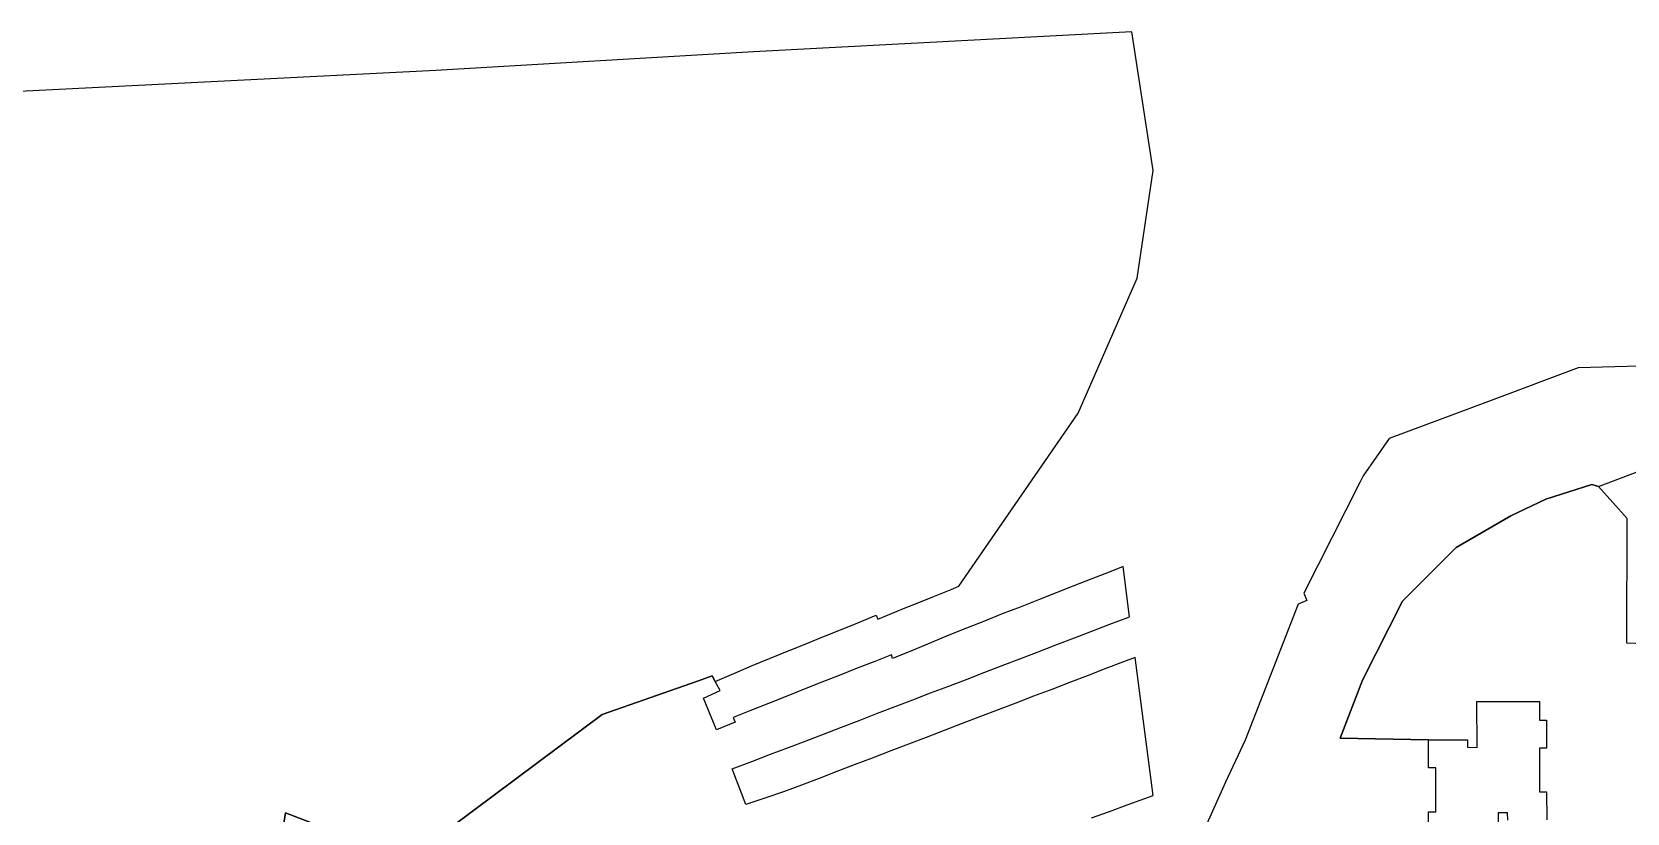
# Model space of a CAD drawing. Header units: metres. Extents: x -522 to 329, y -382 to 480.
# Drawn here: x -105 to 147.6, y 140.8 to 264.6 of the extents above; entities that cross this region are included whole.
import ezdxf

# ---------------------------------------------------------------- set-up
doc = ezdxf.new("R2010")
doc.units = ezdxf.units.M
doc.layers.add('NEIGHBOR_PLOTS', color=8, linetype='Continuous')

msp = doc.modelspace()

# ---------------------------------------------------------------- linework, layer by layer
at = {"layer": 'NEIGHBOR_PLOTS'}
for points in [[(-38.61, 138.57), (-14.68, 156.44), (0.4, 161.74), (2.75, 162.57), (3.23, 161.65), (6.15, 162.93), (8.96, 164.15), (11.83, 165.31), (14.65, 166.46), (17.44, 167.59), (19.97, 168.62), (20.25, 168.72), (23.04, 169.86), (25.8, 170.98), (28.68, 172.16), (28.96, 171.55), (32.03, 172.8), (33.04, 173.21), (34.91, 173.97), (37.69, 175.09), (40.59, 176.26), (41.8, 176.74), (60.68, 204.18), (70.03, 225.55), (72.56, 242.6), (69.2, 264.58), (9.26, 261.4), (-41, 258.47), (-106.95, 255.13)], [(199.95, 212.99), (139.84, 211.33), (125.66, 206.03), (109.92, 200.17), (105.82, 194.26), (105.27, 193.18), (96.4, 175.64), (96.88, 174.48), (95.51, 173.91)], [(116.15, 136.54), (116.15, 140.99), (117.31, 141), (117.31, 148.01), (116.16, 148.01), (116.16, 152.44), (102.14, 152.7), (105.7, 161.87), (112.04, 174.38), (120.54, 182.89), (129.21, 187.91), (134.75, 190.53), (142.01, 192.85), (143.08, 192.57), (151.59, 195.79)], [(151.61, 167.58), (147.57, 167.73), (147.6, 187.5), (143.08, 192.57), (142.01, 192.85), (134.75, 190.53), (129.21, 187.91), (120.54, 182.89), (112.04, 174.38), (105.7, 161.87), (102.14, 152.7), (116.16, 152.44), (117.31, 152.44), (122.35, 152.42), (122.35, 151.24), (123.85, 151.23), (123.83, 158.47), (133.72, 158.51), (133.72, 155.52), (134.86, 155.51), (134.85, 151.08), (133.71, 151.08), (133.72, 144.16), (134.86, 144.16), (134.87, 139.74)], [(62.77, 140.05), (65.64, 141.09), (68.46, 142.11), (71.26, 143.12), (72.56, 143.59), (69.68, 165.47), (67.86, 164.78), (65.05, 163.7), (62.24, 162.62), (59.45, 161.56), (56.49, 160.42), (53.61, 159.32), (50.81, 158.25), (48.03, 157.18), (45.22, 156.1), (42.32, 155), (39.44, 153.9), (36.62, 152.81), (33.83, 151.74), (31.01, 150.67), (28.08, 149.54), (25.19, 148.44), (22.45, 147.39), (19.65, 146.32), (16.88, 145.26), (14.04, 144.17), (11.21, 143.23), (8.07, 142.17), (5.89, 147.8), (9.02, 148.99), (11.99, 150.13), (14.81, 151.22), (17.59, 152.28), (20.37, 153.34), (23.2, 154.43), (25.98, 155.5), (28.92, 156.62), (31.72, 157.7), (34.52, 158.77), (37.32, 159.85), (40.2, 160.94), (43.08, 162.05), (45.89, 163.13), (48.66, 164.2), (51.46, 165.27), (54.33, 166.37), (57.28, 167.5), (60.08, 168.57), (62.87, 169.64), (65.69, 170.72), (68.53, 171.81), (68.83, 171.93), (67.79, 179.87), (65.57, 178.99), (62.85, 177.92), (60, 176.8), (57.19, 175.69), (54.39, 174.58), (51.49, 173.44), (48.63, 172.4), (45.83, 171.2), (43.02, 170.09), (40.21, 168.98), (37.44, 167.82), (34.58, 166.63), (31.3, 165.28), (31.1, 165.88), (28.49, 164.85), (25.7, 163.75), (22.85, 162.63), (20.11, 161.54), (17.31, 160.43), (14.47, 159.31), (11.63, 158.18), (8.71, 157.03), (6.05, 155.98), (6.38, 155.24), (3.44, 153.98), (1.34, 159.01), (3.99, 160.22), (3.23, 161.65), (2.75, 162.57), (0.4, 161.74), (-14.68, 156.44), (-38.61, 138.57)], [(95.51, 173.91), (87.11, 152.35), (84.03, 145.69), (74.94, 125.41)], [(-86.34, 11.46), (-64.84, 140.86), (-52.22, 136.02)], [(-52.22, 136.02), (-64.84, 140.86), (-86.34, 11.46)], [(128.69, 139.69), (128.68, 140.88), (127.2, 140.87), (127.27, 133.72)]]:
    msp.add_lwpolyline(points, dxfattribs=at)

doc.saveas('drawing.dxf')
